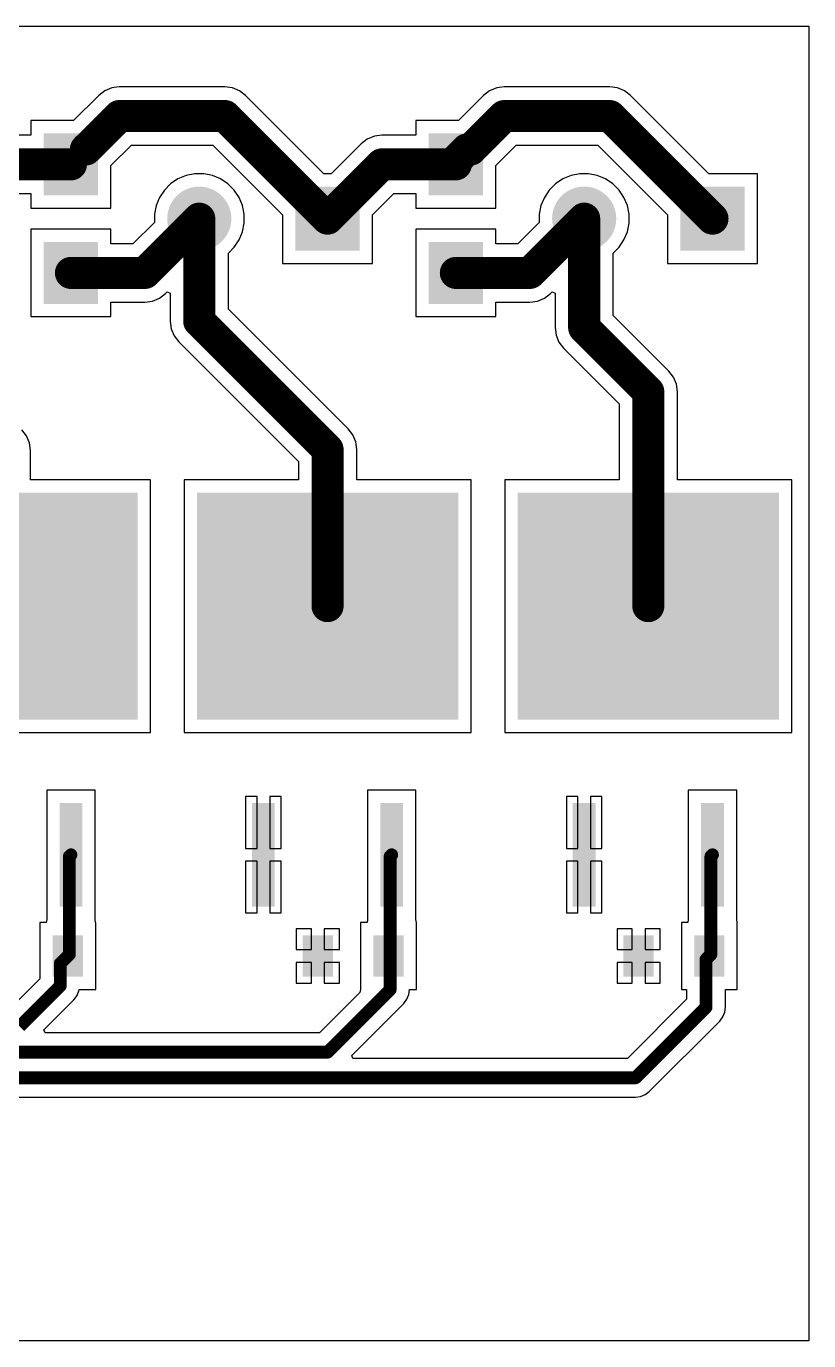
# Model space of a CAD drawing. Extents: x 35.6 to 115.6, y 61 to 113.
# Drawn here: x 84.6 to 115.6, y 61 to 113 of the extents above; entities that cross this region are included whole.
import ezdxf

# ---------------------------------------------------------------- set-up
doc = ezdxf.new("R2010")
doc.units = 0
for name, color, linetype in [('BOTTOMLAYER', 5, 'CONTINUOUS'), ('MULTILAYER', 9, 'CONTINUOUS'), ('PADHOLELAYER', 156, 'CONTINUOUS')]:
    doc.layers.add(name, color=color, linetype=linetype)

msp = doc.modelspace()

# ---------------------------------------------------------------- hatches: boundary and pattern name
at = {"layer": 'BOTTOMLAYER'}
for points in [[(85.285, 108.785), (87.435, 108.785), (87.435, 106.335), (85.285, 106.335)], [(100.525, 108.785), (102.675, 108.785), (102.675, 106.335), (100.525, 106.335)], [(95.25, 106.68), (97.79, 106.68), (97.79, 104.14), (95.25, 104.14)], [(110.49, 106.68), (113.03, 106.68), (113.03, 104.14), (110.49, 104.14)], [(85.285, 104.485), (87.435, 104.485), (87.435, 102.035), (85.285, 102.035)], [(100.525, 104.485), (102.675, 104.485), (102.675, 102.035), (100.525, 102.035)], [(78.645, 94.56), (88.995, 94.56), (88.995, 85.56), (78.645, 85.56)], [(91.345, 94.56), (101.695, 94.56), (101.695, 85.56), (91.345, 85.56)], [(104.045, 94.56), (114.395, 94.56), (114.395, 85.56), (104.045, 85.56)], [(85.91, 82.26), (86.81, 82.26), (86.81, 78.16), (85.91, 78.16)], [(93.53, 82.26), (94.43, 82.26), (94.43, 78.16), (93.53, 78.16)], [(98.61, 82.26), (99.51, 82.26), (99.51, 78.16), (98.61, 78.16)], [(106.23, 82.26), (107.13, 82.26), (107.13, 78.16), (106.23, 78.16)], [(111.31, 82.26), (112.21, 82.26), (112.21, 78.16), (111.31, 78.16)], [(85.636, 75.375), (85.636, 77.025), (86.836, 77.025), (86.836, 75.375)], [(95.536, 75.375), (95.536, 77.025), (96.736, 77.025), (96.736, 75.375)], [(98.336, 75.375), (98.336, 77.025), (99.536, 77.025), (99.536, 75.375)], [(108.236, 75.375), (108.236, 77.025), (109.436, 77.025), (109.436, 75.375)], [(111.036, 75.375), (111.036, 77.025), (112.236, 77.025), (112.236, 75.375)]]:
    msp.add_hatch(color=5, dxfattribs=at).paths.add_polyline_path(points)
h = msp.add_hatch(color=5, dxfattribs=at)
edge = h.paths.add_edge_path()
edge.add_arc((91.44, 105.41), 1.27, 0, 360)
h = msp.add_hatch(color=5, dxfattribs=at)
edge = h.paths.add_edge_path()
edge.add_arc((106.68, 105.41), 1.27, 0, 360)
at = {"layer": 'MULTILAYER'}
h = msp.add_hatch(color=9, dxfattribs=at)
edge = h.paths.add_edge_path()
edge.add_arc((91.44, 105.41), 1.27, 0, 360)
for points in [[(95.25, 106.68), (97.79, 106.68), (97.79, 104.14), (95.25, 104.14)], [(110.49, 106.68), (113.03, 106.68), (113.03, 104.14), (110.49, 104.14)]]:
    msp.add_hatch(color=9, dxfattribs=at).paths.add_polyline_path(points)
h = msp.add_hatch(color=9, dxfattribs=at)
edge = h.paths.add_edge_path()
edge.add_arc((106.68, 105.41), 1.27, 0, 360)
at = {"layer": 'PADHOLELAYER'}
h = msp.add_hatch(color=156, dxfattribs=at)
edge = h.paths.add_edge_path()
edge.add_arc((91.44, 105.41), 0.254, 0, 360)
h = msp.add_hatch(color=156, dxfattribs=at)
edge = h.paths.add_edge_path()
edge.add_arc((96.52, 105.41), 0.254, 0, 360)
h = msp.add_hatch(color=156, dxfattribs=at)
edge = h.paths.add_edge_path()
edge.add_arc((106.68, 105.41), 0.254, 0, 360)
h = msp.add_hatch(color=156, dxfattribs=at)
edge = h.paths.add_edge_path()
edge.add_arc((111.76, 105.41), 0.254, 0, 360)

# ---------------------------------------------------------------- linework, layer by layer
at = {"layer": 'BOTTOMLAYER'}
for p, q in [((35.56, 113.03), (115.57, 113.03)), ((115.57, 113.03), (115.57, 60.96)), ((87.698, 110.472), (87.459, 110.289)), ((87.976, 110.588), (87.698, 110.472)), ((88.274, 110.627), (87.976, 110.588)), ((92.456, 110.627), (88.274, 110.627)), ((88.274, 110.627), (88.274, 110.627)), ((92.754, 110.588), (92.456, 110.627)), ((93.032, 110.472), (92.754, 110.588)), ((93.271, 110.289), (93.032, 110.472)), ((102.938, 110.472), (102.699, 110.289)), ((103.216, 110.588), (102.938, 110.472)), ((103.514, 110.627), (103.216, 110.588)), ((103.514, 110.627), (103.514, 110.627)), ((107.696, 110.627), (103.514, 110.627)), ((107.994, 110.588), (107.696, 110.627)), ((108.272, 110.472), (107.994, 110.588)), ((108.511, 110.289), (108.272, 110.472)), ((87.459, 110.289), (86.463, 109.293)), ((87.459, 110.289), (87.459, 110.289)), ((96.372, 107.188), (93.271, 110.289)), ((102.699, 110.289), (101.703, 109.293)), ((102.699, 110.289), (102.699, 110.289)), ((111.612, 107.188), (108.511, 110.289)), ((86.463, 109.293), (84.777, 109.293)), ((84.777, 109.293), (84.777, 108.713)), ((101.703, 109.293), (100.017, 109.293)), ((100.017, 109.293), (100.017, 108.713)), ((84.777, 108.713), (83.43, 108.713)), ((87.943, 107.513), (88.752, 108.321)), ((88.752, 108.321), (91.978, 108.321)), ((91.978, 108.321), (94.742, 105.558)), ((97.855, 108.375), (96.668, 107.188)), ((98.094, 108.558), (97.855, 108.375)), ((98.372, 108.674), (98.094, 108.558)), ((98.67, 108.713), (98.372, 108.674)), ((100.017, 108.713), (98.67, 108.713)), ((103.183, 107.513), (103.992, 108.321)), ((103.992, 108.321), (107.218, 108.321)), ((107.218, 108.321), (109.982, 105.558)), ((87.943, 105.827), (87.943, 107.513)), ((103.183, 105.827), (103.183, 107.513)), ((90.307, 106.791), (90.059, 106.543)), ((90.598, 106.986), (90.307, 106.791)), ((90.921, 107.12), (90.598, 106.986)), ((91.265, 107.188), (90.921, 107.12)), ((91.615, 107.188), (91.265, 107.188)), ((91.959, 107.12), (91.615, 107.188)), ((92.282, 106.986), (91.959, 107.12)), ((92.573, 106.791), (92.282, 106.986)), ((92.821, 106.543), (92.573, 106.791)), ((96.668, 107.188), (96.372, 107.188)), ((105.547, 106.791), (105.299, 106.543)), ((105.838, 106.986), (105.547, 106.791)), ((106.161, 107.12), (105.838, 106.986)), ((106.505, 107.188), (106.161, 107.12)), ((106.855, 107.188), (106.505, 107.188)), ((107.199, 107.12), (106.855, 107.188)), ((107.522, 106.986), (107.199, 107.12)), ((107.813, 106.791), (107.522, 106.986)), ((108.061, 106.543), (107.813, 106.791)), ((113.538, 107.188), (111.612, 107.188)), ((113.538, 103.632), (113.538, 107.188)), ((83.908, 106.407), (84.777, 106.407)), ((84.777, 106.407), (84.777, 105.827)), ((89.864, 106.252), (89.73, 105.929)), ((90.059, 106.543), (89.864, 106.252)), ((93.016, 106.252), (92.821, 106.543)), ((93.15, 105.929), (93.016, 106.252)), ((98.298, 105.558), (99.148, 106.407)), ((99.148, 106.407), (100.017, 106.407)), ((100.017, 106.407), (100.017, 105.827)), ((105.104, 106.252), (104.97, 105.929)), ((105.299, 106.543), (105.104, 106.252)), ((108.256, 106.252), (108.061, 106.543)), ((108.39, 105.929), (108.256, 106.252)), ((84.777, 105.827), (87.943, 105.827)), ((89.73, 105.929), (89.662, 105.585)), ((93.218, 105.585), (93.15, 105.929)), ((100.017, 105.827), (103.183, 105.827)), ((104.97, 105.929), (104.902, 105.585)), ((108.458, 105.585), (108.39, 105.929)), ((89.662, 105.262), (88.812, 104.413)), ((89.662, 105.585), (89.662, 105.262)), ((93.15, 104.891), (93.218, 105.235)), ((93.218, 105.235), (93.218, 105.585)), ((94.742, 105.558), (94.742, 103.632)), ((98.298, 103.632), (98.298, 105.558)), ((104.902, 105.262), (104.052, 104.413)), ((104.902, 105.585), (104.902, 105.262)), ((108.39, 104.891), (108.458, 105.235)), ((108.458, 105.235), (108.458, 105.585)), ((109.982, 105.558), (109.982, 103.632)), ((87.943, 104.993), (84.777, 104.993)), ((84.777, 104.993), (84.777, 101.527)), ((87.943, 104.413), (87.943, 104.993)), ((93.016, 104.568), (93.15, 104.891)), ((103.183, 104.993), (100.017, 104.993)), ((100.017, 104.993), (100.017, 101.527)), ((103.183, 104.413), (103.183, 104.993)), ((108.256, 104.568), (108.39, 104.891)), ((88.812, 104.413), (87.943, 104.413)), ((92.593, 104.048), (92.821, 104.277)), ((92.821, 104.277), (93.016, 104.568)), ((104.052, 104.413), (103.183, 104.413)), ((107.833, 104.048), (108.061, 104.277)), ((108.061, 104.277), (108.256, 104.568)), ((92.593, 101.824), (92.593, 104.048)), ((94.742, 103.632), (98.298, 103.632)), ((107.833, 101.57), (107.833, 104.048)), ((109.982, 103.632), (113.538, 103.632)), ((87.943, 101.527), (87.943, 102.107)), ((87.943, 102.107), (89.29, 102.107)), ((89.29, 102.107), (89.588, 102.146)), ((89.588, 102.146), (89.866, 102.262)), ((89.866, 102.262), (90.105, 102.445)), ((90.105, 102.445), (90.17, 102.509)), ((90.17, 102.509), (90.287, 102.461)), ((90.287, 102.461), (90.287, 101.346)), ((103.183, 101.527), (103.183, 102.107)), ((103.183, 102.107), (104.53, 102.107)), ((104.53, 102.107), (104.828, 102.146)), ((104.828, 102.146), (105.106, 102.262)), ((105.106, 102.262), (105.345, 102.445)), ((105.345, 102.445), (105.41, 102.509)), ((105.41, 102.509), (105.527, 102.461)), ((105.527, 102.461), (105.527, 101.092)), ((97.335, 97.081), (92.593, 101.824)), ((110.035, 99.367), (107.833, 101.57)), ((84.777, 101.527), (87.943, 101.527)), ((90.287, 101.346), (90.326, 101.048)), ((90.326, 101.048), (90.442, 100.77)), ((100.017, 101.527), (103.183, 101.527)), ((105.527, 101.092), (105.566, 100.794)), ((90.442, 100.77), (90.625, 100.531)), ((90.625, 100.531), (95.367, 95.788)), ((105.566, 100.794), (105.682, 100.516)), ((105.682, 100.516), (105.865, 100.277)), ((105.865, 100.277), (108.067, 98.074)), ((110.218, 99.128), (110.035, 99.367)), ((110.334, 98.85), (110.218, 99.128)), ((110.373, 98.552), (110.334, 98.85)), ((110.373, 95.068), (110.373, 98.552)), ((110.373, 98.552), (110.373, 98.552)), ((108.067, 98.074), (108.067, 95.068)), ((84.601, 96.805), (84.418, 97.044)), ((97.518, 96.842), (97.335, 97.081)), ((84.717, 96.527), (84.601, 96.805)), ((84.756, 96.229), (84.717, 96.527)), ((97.634, 96.564), (97.518, 96.842)), ((97.673, 96.266), (97.634, 96.564)), ((84.756, 95.068), (84.756, 96.229)), ((97.673, 95.068), (97.673, 96.266)), ((95.367, 95.788), (95.367, 95.068)), ((89.503, 95.068), (84.756, 95.068)), ((89.503, 85.052), (89.503, 95.068)), ((95.367, 95.068), (90.837, 95.068)), ((90.837, 95.068), (90.837, 85.052)), ((102.203, 95.068), (97.673, 95.068)), ((102.203, 85.052), (102.203, 95.068)), ((108.067, 95.068), (103.537, 95.068)), ((103.537, 95.068), (103.537, 85.052)), ((114.903, 95.068), (110.373, 95.068)), ((114.903, 85.052), (114.903, 95.068)), ((78.137, 85.052), (89.503, 85.052)), ((90.837, 85.052), (102.203, 85.052)), ((103.537, 85.052), (114.903, 85.052)), ((87.318, 82.768), (85.402, 82.768)), ((85.402, 82.768), (85.402, 77.652)), ((87.318, 77.652), (87.318, 82.768)), ((93.726, 82.514), (93.276, 82.514)), ((93.276, 82.514), (93.276, 80.464)), ((93.726, 80.464), (93.726, 82.514)), ((94.684, 82.514), (94.234, 82.514)), ((94.234, 82.514), (94.234, 80.464)), ((94.684, 80.464), (94.684, 82.514)), ((100.018, 82.768), (98.102, 82.768)), ((98.102, 82.768), (98.102, 77.652)), ((100.018, 77.652), (100.018, 82.768)), ((106.426, 82.514), (105.976, 82.514)), ((105.976, 82.514), (105.976, 80.464)), ((106.426, 80.464), (106.426, 82.514)), ((107.384, 82.514), (106.934, 82.514)), ((106.934, 82.514), (106.934, 80.464)), ((107.384, 80.464), (107.384, 82.514)), ((112.718, 82.768), (110.802, 82.768)), ((110.802, 82.768), (110.802, 77.652)), ((112.718, 77.652), (112.718, 82.768)), ((93.276, 80.464), (93.726, 80.464)), ((94.234, 80.464), (94.684, 80.464)), ((105.976, 80.464), (106.426, 80.464)), ((106.934, 80.464), (107.384, 80.464)), ((93.726, 79.956), (93.276, 79.956)), ((93.276, 79.956), (93.276, 77.906)), ((93.726, 77.906), (93.726, 79.956)), ((94.684, 79.956), (94.234, 79.956)), ((94.234, 79.956), (94.234, 77.906)), ((94.684, 77.906), (94.684, 79.956)), ((106.426, 79.956), (105.976, 79.956)), ((105.976, 79.956), (105.976, 77.906)), ((106.426, 77.906), (106.426, 79.956)), ((107.384, 79.956), (106.934, 79.956)), ((106.934, 79.956), (106.934, 77.906)), ((107.384, 77.906), (107.384, 79.956)), ((85.402, 77.652), (85.383, 77.533)), ((85.402, 77.652), (85.402, 77.652)), ((87.337, 77.533), (87.318, 77.652)), ((87.318, 77.652), (87.318, 77.652)), ((93.276, 77.906), (93.726, 77.906)), ((94.234, 77.906), (94.684, 77.906)), ((98.102, 77.652), (98.083, 77.533)), ((98.102, 77.652), (98.102, 77.652)), ((100.037, 77.533), (100.018, 77.652)), ((100.018, 77.652), (100.018, 77.652)), ((105.976, 77.906), (106.426, 77.906)), ((106.934, 77.906), (107.384, 77.906)), ((110.802, 77.652), (110.783, 77.533)), ((110.802, 77.652), (110.802, 77.652)), ((112.737, 77.533), (112.718, 77.652)), ((112.718, 77.652), (112.718, 77.652)), ((85.383, 77.533), (85.128, 77.533)), ((85.128, 77.533), (85.128, 75.293)), ((87.344, 77.533), (87.337, 77.533)), ((87.344, 74.867), (87.344, 77.533)), ((95.882, 77.279), (95.282, 77.279)), ((95.282, 77.279), (95.282, 76.454)), ((95.882, 76.454), (95.882, 77.279)), ((96.99, 77.279), (96.39, 77.279)), ((96.39, 77.279), (96.39, 76.454)), ((96.99, 76.454), (96.99, 77.279)), ((98.083, 77.533), (97.828, 77.533)), ((97.828, 77.533), (97.828, 74.867)), ((100.044, 77.533), (100.037, 77.533)), ((100.044, 74.867), (100.044, 77.533)), ((108.582, 77.279), (107.982, 77.279)), ((107.982, 77.279), (107.982, 76.454)), ((108.582, 76.454), (108.582, 77.279)), ((109.69, 77.279), (109.09, 77.279)), ((109.09, 77.279), (109.09, 76.454)), ((109.69, 76.454), (109.69, 77.279)), ((110.783, 77.533), (110.528, 77.533)), ((110.528, 77.533), (110.528, 74.867)), ((112.744, 77.533), (112.737, 77.533)), ((112.744, 74.867), (112.744, 77.533)), ((95.282, 76.454), (95.882, 76.454)), ((96.39, 76.454), (96.99, 76.454)), ((107.982, 76.454), (108.582, 76.454)), ((109.09, 76.454), (109.69, 76.454)), ((95.882, 75.946), (95.282, 75.946)), ((95.282, 75.946), (95.282, 75.121)), ((95.882, 75.121), (95.882, 75.946)), ((96.99, 75.946), (96.39, 75.946)), ((96.39, 75.946), (96.39, 75.121)), ((96.99, 75.121), (96.99, 75.946)), ((108.582, 75.946), (107.982, 75.946)), ((107.982, 75.946), (107.982, 75.121)), ((108.582, 75.121), (108.582, 75.946)), ((109.69, 75.946), (109.09, 75.946)), ((109.09, 75.946), (109.09, 75.121)), ((109.69, 75.121), (109.69, 75.946)), ((85.128, 75.293), (84.01, 74.175)), ((95.282, 75.121), (95.882, 75.121)), ((96.39, 75.121), (96.99, 75.121)), ((107.982, 75.121), (108.582, 75.121)), ((109.09, 75.121), (109.69, 75.121)), ((85.285, 73.276), (86.479, 74.47)), ((86.479, 74.47), (86.601, 74.629)), ((86.601, 74.629), (86.678, 74.815)), ((86.678, 74.815), (86.685, 74.867)), ((86.685, 74.867), (87.344, 74.867)), ((97.794, 74.75), (96.202, 73.159)), ((97.828, 74.867), (97.794, 74.75)), ((97.828, 74.867), (97.828, 74.867)), ((97.828, 74.867), (97.828, 74.867)), ((99.541, 74.325), (99.664, 74.484)), ((99.664, 74.484), (99.74, 74.669)), ((99.74, 74.669), (99.766, 74.867)), ((99.766, 74.867), (100.044, 74.867)), ((110.737, 74.486), (108.394, 72.143)), ((110.528, 74.867), (110.737, 74.867)), ((110.737, 74.867), (110.737, 74.486)), ((112.275, 74.168), (112.275, 74.867)), ((112.275, 74.867), (112.744, 74.867)), ((97.477, 72.26), (99.541, 74.325)), ((112.172, 73.784), (112.248, 73.969)), ((112.248, 73.969), (112.275, 74.168)), ((109.255, 70.831), (112.049, 73.625)), ((112.049, 73.625), (112.172, 73.784)), ((85.333, 73.159), (85.285, 73.276)), ((96.202, 73.159), (85.333, 73.159)), ((97.525, 72.143), (97.477, 72.26)), ((108.394, 72.143), (97.525, 72.143)), ((109.096, 70.708), (109.255, 70.831)), ((80.772, 70.605), (108.712, 70.605)), ((108.712, 70.605), (108.911, 70.632)), ((108.911, 70.632), (109.096, 70.708)), ((115.57, 60.96), (76.667, 60.96))]:
    msp.add_line(p, q, dxfattribs=at)
for points, const_width in [([(86.95, 108.15), (88.274, 109.474)], 1.27), ([(88.274, 109.474), (92.456, 109.474)], 1.27), ([(92.456, 109.474), (96.52, 105.41)], 1.27), ([(102.19, 108.15), (103.514, 109.474)], 1.27), ([(103.514, 109.474), (107.696, 109.474)], 1.27), ([(107.696, 109.474), (111.76, 105.41)], 1.27), ([(101.6, 107.71), (102.04, 108.15)], 1.27), ([(101.6, 107.56), (101.6, 107.71)], 1.27), ([(102.04, 108.15), (102.19, 108.15)], 1.27), ([(83.43, 107.56), (86.36, 107.56)], 1.27), ([(96.52, 105.41), (98.67, 107.56)], 1.27), ([(98.67, 107.56), (101.6, 107.56)], 1.27), ([(89.29, 103.26), (91.44, 105.41)], 1.27), ([(91.44, 101.346), (91.44, 105.41)], 1.27), ([(104.53, 103.26), (106.68, 105.41)], 1.27), ([(106.68, 101.092), (106.68, 105.41)], 1.27), ([(86.36, 103.26), (89.29, 103.26)], 1.27), ([(101.6, 103.26), (104.53, 103.26)], 1.27), ([(91.44, 101.346), (96.52, 96.266)], 1.27), ([(106.68, 101.092), (109.22, 98.552)], 1.27), ([(109.22, 90.06), (109.22, 98.552)], 1.27), ([(96.52, 90.06), (96.52, 96.266)], 1.27), ([(86.298, 80.148), (86.36, 80.21)], 0.508), ([(86.298, 76.262), (86.298, 80.148)], 0.508), ([(98.998, 80.148), (99.06, 80.21)], 0.508), ([(98.998, 76.2), (98.998, 80.148)], 0.508), ([(111.698, 80.148), (111.76, 80.21)], 0.508), ([(111.698, 76.262), (111.698, 80.148)], 0.508), ([(85.936, 75.9), (86.298, 76.262)], 0.508), ([(85.936, 75.014), (85.936, 75.9)], 0.508), ([(98.998, 74.868), (98.998, 76.2)], 0.508), ([(111.506, 76.07), (111.636, 76.2)], 0.508), ([(111.506, 74.168), (111.506, 76.07)], 0.508), ([(111.636, 76.2), (111.698, 76.262)], 0.508), ([(84.328, 73.406), (85.936, 75.014)], 0.508), ([(96.52, 72.39), (98.998, 74.868)], 0.508), ([(108.712, 71.374), (111.506, 74.168)], 0.508), ([(81.193, 72.39), (96.52, 72.39)], 0.508), ([(80.772, 71.374), (108.712, 71.374)], 0.508)]:
    msp.add_lwpolyline(points, dxfattribs=dict(at, const_width=const_width))
for points, const_width in [([(87.956, 109.474, 1), (88.591, 109.474, 1)], 0.635), ([(87.956, 109.474, 1), (88.591, 109.474, 1)], 0.635), ([(92.138, 109.474, 1), (92.773, 109.474, 1)], 0.635), ([(92.138, 109.474, 1), (92.773, 109.474, 1)], 0.635), ([(103.196, 109.474, 1), (103.831, 109.474, 1)], 0.635), ([(103.196, 109.474, 1), (103.831, 109.474, 1)], 0.635), ([(107.379, 109.474, 1), (108.013, 109.474, 1)], 0.635), ([(107.379, 109.474, 1), (108.013, 109.474, 1)], 0.635), ([(86.632, 108.15, 1), (87.267, 108.15, 1)], 0.635), ([(101.282, 107.71, 1), (101.917, 107.71, 1)], 0.635), ([(101.282, 107.71, 1), (101.917, 107.71, 1)], 0.635), ([(101.722, 108.15, 1), (102.357, 108.15, 1)], 0.635), ([(101.722, 108.15, 1), (102.357, 108.15, 1)], 0.635), ([(101.872, 108.15, 1), (102.507, 108.15, 1)], 0.635), ([(101.872, 108.15, 1), (102.507, 108.15, 1)], 0.635), ([(86.042, 107.56, 1), (86.677, 107.56, 1)], 0.635), ([(98.353, 107.56, 1), (98.988, 107.56, 1)], 0.635), ([(98.353, 107.56, 1), (98.988, 107.56, 1)], 0.635), ([(101.282, 107.56, 1), (101.917, 107.56, 1)], 0.635), ([(101.282, 107.56, 1), (101.917, 107.56, 1)], 0.635), ([(91.122, 105.41, 1), (91.757, 105.41, 1)], 0.635), ([(91.122, 105.41, 1), (91.757, 105.41, 1)], 0.635), ([(96.202, 105.41, 1), (96.837, 105.41, 1)], 0.635), ([(96.202, 105.41, 1), (96.837, 105.41, 1)], 0.635), ([(106.362, 105.41, 1), (106.998, 105.41, 1)], 0.635), ([(106.362, 105.41, 1), (106.998, 105.41, 1)], 0.635), ([(111.442, 105.41, 1), (112.078, 105.41, 1)], 0.635), ([(86.042, 103.26, 1), (86.677, 103.26, 1)], 0.635), ([(88.972, 103.26, 1), (89.607, 103.26, 1)], 0.635), ([(88.972, 103.26, 1), (89.607, 103.26, 1)], 0.635), ([(101.282, 103.26, 1), (101.917, 103.26, 1)], 0.635), ([(104.212, 103.26, 1), (104.847, 103.26, 1)], 0.635), ([(104.212, 103.26, 1), (104.847, 103.26, 1)], 0.635), ([(91.122, 101.346, 1), (91.757, 101.346, 1)], 0.635), ([(91.122, 101.346, 1), (91.757, 101.346, 1)], 0.635), ([(106.362, 101.092, 1), (106.998, 101.092, 1)], 0.635), ([(106.362, 101.092, 1), (106.998, 101.092, 1)], 0.635), ([(108.902, 98.552, 1), (109.537, 98.552, 1)], 0.635), ([(108.902, 98.552, 1), (109.537, 98.552, 1)], 0.635), ([(96.202, 96.266, 1), (96.837, 96.266, 1)], 0.635), ([(96.202, 96.266, 1), (96.837, 96.266, 1)], 0.635), ([(96.202, 90.06, 1), (96.837, 90.06, 1)], 0.635), ([(108.902, 90.06, 1), (109.537, 90.06, 1)], 0.635), ([(86.171, 80.148, 1), (86.425, 80.148, 1)], 0.254), ([(86.171, 80.148, 1), (86.425, 80.148, 1)], 0.254), ([(86.233, 80.21, 1), (86.487, 80.21, 1)], 0.254), ([(98.871, 80.148, 1), (99.125, 80.148, 1)], 0.254), ([(98.871, 80.148, 1), (99.125, 80.148, 1)], 0.254), ([(98.933, 80.21, 1), (99.187, 80.21, 1)], 0.254), ([(111.571, 80.148, 1), (111.825, 80.148, 1)], 0.254), ([(111.571, 80.148, 1), (111.825, 80.148, 1)], 0.254), ([(111.633, 80.21, 1), (111.887, 80.21, 1)], 0.254), ([(85.809, 75.9, 1), (86.063, 75.9, 1)], 0.254), ([(85.809, 75.9, 1), (86.063, 75.9, 1)], 0.254), ([(86.171, 76.262, 1), (86.425, 76.262, 1)], 0.254), ([(86.171, 76.262, 1), (86.425, 76.262, 1)], 0.254), ([(98.871, 76.2, 1), (99.125, 76.2, 1)], 0.254), ([(98.871, 76.2, 1), (99.125, 76.2, 1)], 0.254), ([(111.379, 76.07, 1), (111.633, 76.07, 1)], 0.254), ([(111.379, 76.07, 1), (111.633, 76.07, 1)], 0.254), ([(111.509, 76.2, 1), (111.763, 76.2, 1)], 0.254), ([(111.509, 76.2, 1), (111.763, 76.2, 1)], 0.254), ([(111.571, 76.262, 1), (111.825, 76.262, 1)], 0.254), ([(111.571, 76.262, 1), (111.825, 76.262, 1)], 0.254), ([(85.809, 75.014, 1), (86.063, 75.014, 1)], 0.254), ([(85.809, 75.014, 1), (86.063, 75.014, 1)], 0.254), ([(98.871, 74.868, 1), (99.125, 74.868, 1)], 0.254), ([(98.871, 74.868, 1), (99.125, 74.868, 1)], 0.254), ([(111.379, 74.168, 1), (111.633, 74.168, 1)], 0.254), ([(111.379, 74.168, 1), (111.633, 74.168, 1)], 0.254), ([(96.393, 72.39, 1), (96.647, 72.39, 1)], 0.254), ([(96.393, 72.39, 1), (96.647, 72.39, 1)], 0.254), ([(108.585, 71.374, 1), (108.839, 71.374, 1)], 0.254), ([(108.585, 71.374, 1), (108.839, 71.374, 1)], 0.254)]:
    msp.add_lwpolyline(points, format="xyb", close=True, dxfattribs=dict(at, const_width=const_width))

doc.saveas('drawing.dxf')
